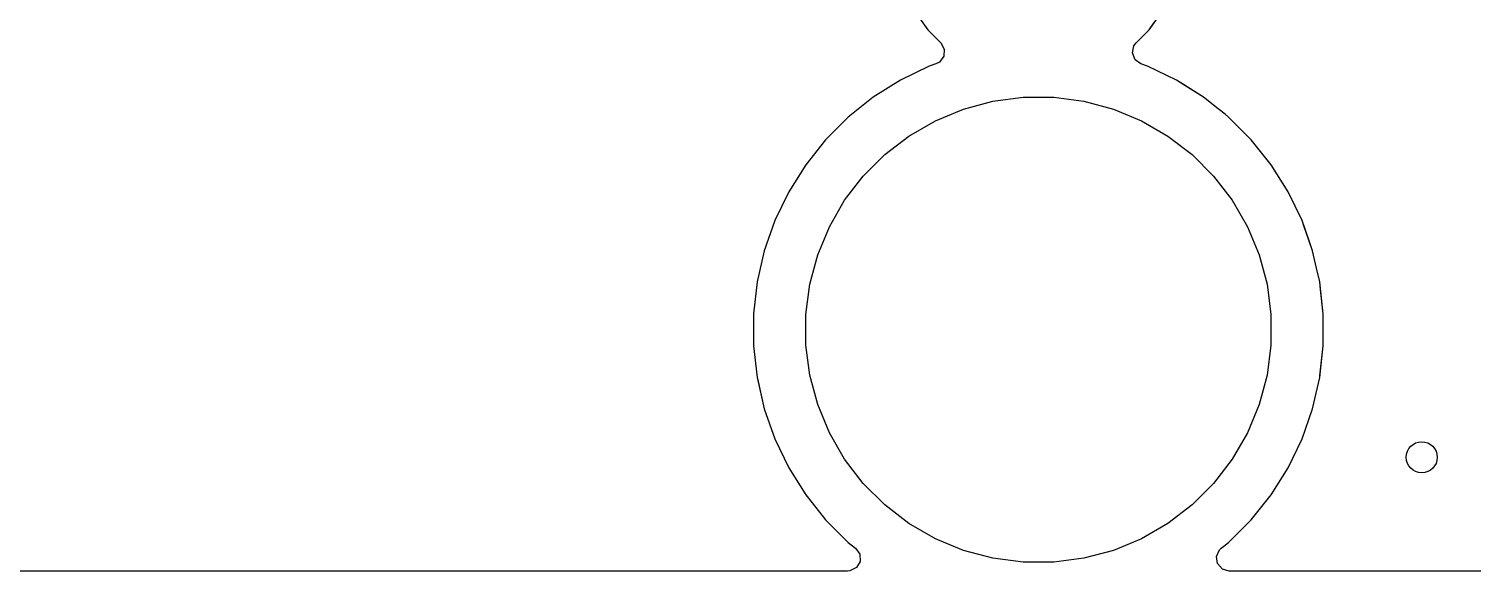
# Model space of a CAD drawing. Header units: inches. Extents: x 6.57 to 9.79, y -8.72 to -3.17.
# Drawn here: x 7.118 to 7.667, y -8.724 to -8.518 of the extents above; entities that cross this region are included whole.
import ezdxf

# ---------------------------------------------------------------- set-up
doc = ezdxf.new("R2010")
doc.units = ezdxf.units.IN
doc.header["$MEASUREMENT"] = 0
doc.layers.add('F.Cu', color=13, linetype='CONTINUOUS', true_color=0xc83434)

msp = doc.modelspace()

# ---------------------------------------------------------------- linework, layer by layer
at = {"layer": 'F.Cu', "linetype": 'CONTINUOUS'}
for p, q in [((7.45481, -8.51151), (7.45991, -8.51853)), ((7.45481, -8.51151), (7.45991, -8.51853)), ((7.45481, -8.51151), (7.45991, -8.51853)), ((7.45481, -8.51151), (7.45991, -8.51853)), ((7.54402, -8.51853), (7.54912, -8.51151)), ((7.54402, -8.51853), (7.54912, -8.51151)), ((7.54402, -8.51853), (7.54912, -8.51151)), ((7.45991, -8.51853), (7.45991, -8.51853)), ((7.45991, -8.51853), (7.46484, -8.52346)), ((7.45991, -8.51853), (7.45991, -8.51853)), ((7.45991, -8.51853), (7.46484, -8.52346)), ((7.45991, -8.51853), (7.45991, -8.51853)), ((7.45991, -8.51853), (7.46484, -8.52346)), ((7.45991, -8.51853), (7.45991, -8.51853)), ((7.45991, -8.51853), (7.46484, -8.52346)), ((7.53909, -8.52346), (7.54402, -8.51853)), ((7.53909, -8.52346), (7.54402, -8.51853)), ((7.53909, -8.52346), (7.54402, -8.51853)), ((7.53909, -8.52346), (7.54402, -8.51853)), ((7.54402, -8.51853), (7.546, -8.51581)), ((7.46484, -8.52346), (7.46616, -8.52588)), ((7.46484, -8.52346), (7.46616, -8.52588)), ((7.46484, -8.52346), (7.46616, -8.52588)), ((7.46484, -8.52346), (7.46616, -8.52588)), ((7.53821, -8.52466), (7.53909, -8.52346)), ((7.53821, -8.52466), (7.53909, -8.52346)), ((7.53821, -8.52466), (7.53909, -8.52346)), ((7.53821, -8.52466), (7.53909, -8.52346)), ((7.46596, -8.52862), (7.46431, -8.53082)), ((7.46596, -8.52862), (7.46431, -8.53082)), ((7.46596, -8.52862), (7.46431, -8.53082)), ((7.46596, -8.52862), (7.46431, -8.53082)), ((7.46616, -8.52588), (7.46596, -8.52862)), ((7.46616, -8.52588), (7.46596, -8.52862)), ((7.46616, -8.52588), (7.46596, -8.52862)), ((7.46616, -8.52588), (7.46596, -8.52862)), ((7.53768, -8.52736), (7.53821, -8.52466)), ((7.53768, -8.52736), (7.53821, -8.52466)), ((7.53768, -8.52736), (7.53821, -8.52466)), ((7.53768, -8.52736), (7.53821, -8.52466)), ((7.5387, -8.52992), (7.53768, -8.52736)), ((7.5387, -8.52992), (7.53768, -8.52736)), ((7.5387, -8.52992), (7.53768, -8.52736)), ((7.5387, -8.52992), (7.53768, -8.52736)), ((7.54093, -8.53152), (7.5387, -8.52992)), ((7.54093, -8.53152), (7.5387, -8.52992)), ((7.54093, -8.53152), (7.5387, -8.52992)), ((7.54093, -8.53152), (7.5387, -8.52992)), ((7.46046, -8.53241), (7.4495, -8.53769)), ((7.46046, -8.53241), (7.4495, -8.53769)), ((7.46046, -8.53241), (7.4495, -8.53769)), ((7.46046, -8.53241), (7.4495, -8.53769)), ((7.463, -8.53152), (7.46046, -8.53241)), ((7.463, -8.53152), (7.46046, -8.53241)), ((7.463, -8.53152), (7.46046, -8.53241)), ((7.463, -8.53152), (7.46046, -8.53241)), ((7.46046, -8.53241), (7.46046, -8.53241)), ((7.46046, -8.53241), (7.46046, -8.53241)), ((7.46046, -8.53241), (7.46046, -8.53241)), ((7.46046, -8.53241), (7.46046, -8.53241)), ((7.46431, -8.53082), (7.463, -8.53152)), ((7.46431, -8.53082), (7.463, -8.53152)), ((7.46431, -8.53082), (7.463, -8.53152)), ((7.46431, -8.53082), (7.463, -8.53152)), ((7.54347, -8.53241), (7.54093, -8.53152)), ((7.54347, -8.53241), (7.54093, -8.53152)), ((7.54347, -8.53241), (7.54093, -8.53152)), ((7.54347, -8.53241), (7.54093, -8.53152)), ((7.55443, -8.53769), (7.54347, -8.53241)), ((7.54347, -8.53241), (7.54347, -8.53241)), ((7.54347, -8.53241), (7.54347, -8.53241)), ((7.55443, -8.53769), (7.54347, -8.53241)), ((7.54347, -8.53241), (7.54347, -8.53241)), ((7.54347, -8.53241), (7.54347, -8.53241)), ((7.55443, -8.53769), (7.54347, -8.53241)), ((7.54347, -8.53241), (7.54347, -8.53241)), ((7.54347, -8.53241), (7.54347, -8.53241)), ((7.55443, -8.53769), (7.54347, -8.53241)), ((7.54347, -8.53241), (7.54347, -8.53241)), ((7.54347, -8.53241), (7.54347, -8.53241)), ((7.4495, -8.53769), (7.4392, -8.54416)), ((7.4495, -8.53769), (7.4392, -8.54416)), ((7.4495, -8.53769), (7.4392, -8.54416)), ((7.4495, -8.53769), (7.4392, -8.54416)), ((7.55761, -8.53969), (7.55443, -8.53769)), ((7.55712, -8.53938), (7.55443, -8.53769)), ((7.55761, -8.53969), (7.55443, -8.53769)), ((7.55761, -8.53969), (7.55443, -8.53769)), ((7.56473, -8.54416), (7.55712, -8.53938)), ((7.56473, -8.54416), (7.55761, -8.53969)), ((7.56473, -8.54416), (7.55761, -8.53969)), ((7.56473, -8.54416), (7.55761, -8.53969)), ((7.4392, -8.54416), (7.42969, -8.55174)), ((7.4392, -8.54416), (7.42969, -8.55174)), ((7.4392, -8.54416), (7.42969, -8.55174)), ((7.4392, -8.54416), (7.42969, -8.55174)), ((7.47349, -8.54873), (7.48468, -8.54573)), ((7.47349, -8.54873), (7.48468, -8.54573)), ((7.47349, -8.54873), (7.48468, -8.54573)), ((7.47349, -8.54873), (7.48468, -8.54573)), ((7.48468, -8.54573), (7.49617, -8.54422)), ((7.48468, -8.54573), (7.49617, -8.54422)), ((7.48468, -8.54573), (7.49617, -8.54422)), ((7.48468, -8.54573), (7.49617, -8.54422)), ((7.49617, -8.54422), (7.50776, -8.54422)), ((7.49617, -8.54422), (7.50776, -8.54422)), ((7.49617, -8.54422), (7.50776, -8.54422)), ((7.49617, -8.54422), (7.50776, -8.54422)), ((7.50776, -8.54422), (7.51925, -8.54573)), ((7.50776, -8.54422), (7.51925, -8.54573)), ((7.50776, -8.54422), (7.51925, -8.54573)), ((7.50776, -8.54422), (7.51925, -8.54573)), ((7.51925, -8.54573), (7.53044, -8.54873)), ((7.51925, -8.54573), (7.53044, -8.54873)), ((7.51925, -8.54573), (7.53044, -8.54873)), ((7.51925, -8.54573), (7.53044, -8.54873)), ((7.57028, -8.54859), (7.56473, -8.54416)), ((7.57028, -8.54859), (7.56473, -8.54416)), ((7.57028, -8.54859), (7.56473, -8.54416)), ((7.57028, -8.54859), (7.56473, -8.54416)), ((7.42969, -8.55174), (7.42109, -8.56034)), ((7.42969, -8.55174), (7.42109, -8.56034)), ((7.42969, -8.55174), (7.42109, -8.56034)), ((7.42969, -8.55174), (7.42109, -8.56034)), ((7.46279, -8.55317), (7.47349, -8.54873)), ((7.46279, -8.55317), (7.47349, -8.54873)), ((7.46279, -8.55317), (7.47349, -8.54873)), ((7.46279, -8.55317), (7.47349, -8.54873)), ((7.53044, -8.54873), (7.54114, -8.55317)), ((7.53044, -8.54873), (7.54114, -8.55317)), ((7.53044, -8.54873), (7.54114, -8.55317)), ((7.53044, -8.54873), (7.54114, -8.55317)), ((7.5729, -8.55068), (7.57028, -8.54859)), ((7.5729, -8.55068), (7.57028, -8.54859)), ((7.5729, -8.55068), (7.57028, -8.54859)), ((7.5729, -8.55068), (7.57028, -8.54859)), ((7.57424, -8.55174), (7.5729, -8.55068)), ((7.57424, -8.55174), (7.5729, -8.55068)), ((7.57424, -8.55174), (7.5729, -8.55068)), ((7.57424, -8.55174), (7.5729, -8.55068)), ((7.58284, -8.56034), (7.57424, -8.55174)), ((7.58284, -8.56034), (7.57424, -8.55174)), ((7.58284, -8.56034), (7.57424, -8.55174)), ((7.58284, -8.56034), (7.57424, -8.55174)), ((7.45275, -8.55896), (7.46279, -8.55317)), ((7.45275, -8.55896), (7.46279, -8.55317)), ((7.45275, -8.55896), (7.46279, -8.55317)), ((7.45275, -8.55896), (7.46279, -8.55317)), ((7.54114, -8.55317), (7.55118, -8.55896)), ((7.54114, -8.55317), (7.55118, -8.55896)), ((7.54114, -8.55317), (7.55118, -8.55896)), ((7.54114, -8.55317), (7.55118, -8.55896)), ((7.42109, -8.56034), (7.41351, -8.56985)), ((7.42109, -8.56034), (7.41351, -8.56985)), ((7.42109, -8.56034), (7.41351, -8.56985)), ((7.42109, -8.56034), (7.41351, -8.56985)), ((7.44356, -8.56601), (7.45275, -8.55896)), ((7.44356, -8.56601), (7.45275, -8.55896)), ((7.44356, -8.56601), (7.45275, -8.55896)), ((7.44356, -8.56601), (7.45275, -8.55896)), ((7.55118, -8.55896), (7.56037, -8.56601)), ((7.55118, -8.55896), (7.56037, -8.56601)), ((7.55118, -8.55896), (7.56037, -8.56601)), ((7.55118, -8.55896), (7.56037, -8.56601)), ((7.59042, -8.56985), (7.58284, -8.56034)), ((7.59042, -8.56985), (7.58284, -8.56034)), ((7.59042, -8.56985), (7.58284, -8.56034)), ((7.59042, -8.56985), (7.58284, -8.56034)), ((7.43537, -8.57421), (7.44356, -8.56601)), ((7.43537, -8.57421), (7.44356, -8.56601)), ((7.43537, -8.57421), (7.44356, -8.56601)), ((7.43537, -8.57421), (7.44356, -8.56601)), ((7.56037, -8.56601), (7.56857, -8.57421)), ((7.56037, -8.56601), (7.56857, -8.57421)), ((7.56037, -8.56601), (7.56857, -8.57421)), ((7.56037, -8.56601), (7.56857, -8.57421)), ((7.41351, -8.56985), (7.40704, -8.58015)), ((7.41351, -8.56985), (7.40704, -8.58015)), ((7.41351, -8.56985), (7.40704, -8.58015)), ((7.41351, -8.56985), (7.40704, -8.58015)), ((7.59689, -8.58015), (7.59042, -8.56985)), ((7.59689, -8.58015), (7.59042, -8.56985)), ((7.59689, -8.58015), (7.59042, -8.56985)), ((7.59689, -8.58015), (7.59042, -8.56985)), ((7.42831, -8.5834), (7.43537, -8.57421)), ((7.42831, -8.5834), (7.43537, -8.57421)), ((7.42831, -8.5834), (7.43537, -8.57421)), ((7.42831, -8.5834), (7.43537, -8.57421)), ((7.56857, -8.57421), (7.57562, -8.5834)), ((7.56857, -8.57421), (7.57562, -8.5834)), ((7.56857, -8.57421), (7.57562, -8.5834)), ((7.56857, -8.57421), (7.57562, -8.5834)), ((7.40704, -8.58015), (7.40176, -8.59111)), ((7.40704, -8.58015), (7.40176, -8.59111)), ((7.40704, -8.58015), (7.40176, -8.59111)), ((7.40704, -8.58015), (7.40176, -8.59111)), ((7.42252, -8.59343), (7.42831, -8.5834)), ((7.42252, -8.59343), (7.42831, -8.5834)), ((7.42252, -8.59343), (7.42831, -8.5834)), ((7.42252, -8.59343), (7.42831, -8.5834)), ((7.57562, -8.5834), (7.58141, -8.59343)), ((7.57562, -8.5834), (7.58141, -8.59343)), ((7.57562, -8.5834), (7.58141, -8.59343)), ((7.57562, -8.5834), (7.58141, -8.59343)), ((7.60217, -8.59111), (7.59689, -8.58015)), ((7.60217, -8.59111), (7.59689, -8.58015)), ((7.60217, -8.59111), (7.59689, -8.58015)), ((7.60217, -8.59111), (7.59689, -8.58015)), ((7.40176, -8.59111), (7.39775, -8.60259)), ((7.40176, -8.59111), (7.39775, -8.60259)), ((7.40176, -8.59111), (7.39775, -8.60259)), ((7.40176, -8.59111), (7.39775, -8.60259)), ((7.40176, -8.59111), (7.40176, -8.59111)), ((7.40176, -8.59111), (7.40176, -8.59111)), ((7.40176, -8.59111), (7.40176, -8.59111)), ((7.40176, -8.59111), (7.40176, -8.59111)), ((7.41808, -8.60414), (7.42252, -8.59343)), ((7.41808, -8.60414), (7.42252, -8.59343)), ((7.41808, -8.60414), (7.42252, -8.59343)), ((7.41808, -8.60414), (7.42252, -8.59343)), ((7.58141, -8.59343), (7.58585, -8.60414)), ((7.58141, -8.59343), (7.58585, -8.60414)), ((7.58141, -8.59343), (7.58585, -8.60414)), ((7.58141, -8.59343), (7.58585, -8.60414)), ((7.60486, -8.5988), (7.60217, -8.59111)), ((7.60217, -8.59111), (7.60217, -8.59111)), ((7.60288, -8.59313), (7.60217, -8.59111)), ((7.60502, -8.59926), (7.60217, -8.59111)), ((7.60486, -8.5988), (7.60217, -8.59111)), ((7.60217, -8.59111), (7.60217, -8.59111)), ((7.6058, -8.60148), (7.60288, -8.59313)), ((7.60618, -8.60259), (7.60486, -8.5988)), ((7.60618, -8.60259), (7.60486, -8.5988)), ((7.60618, -8.60259), (7.60502, -8.59926)), ((7.39775, -8.60259), (7.39504, -8.61445)), ((7.39775, -8.60259), (7.39504, -8.61445)), ((7.39775, -8.60259), (7.39504, -8.61445)), ((7.39775, -8.60259), (7.39504, -8.61445)), ((7.39775, -8.60259), (7.39775, -8.60259)), ((7.39775, -8.60259), (7.39775, -8.60259)), ((7.39775, -8.60259), (7.39775, -8.60259)), ((7.39775, -8.60259), (7.39775, -8.60259)), ((7.41508, -8.61533), (7.41808, -8.60414)), ((7.41508, -8.61533), (7.41808, -8.60414)), ((7.41508, -8.61533), (7.41808, -8.60414)), ((7.41508, -8.61533), (7.41808, -8.60414)), ((7.58585, -8.60414), (7.58885, -8.61533)), ((7.58585, -8.60414), (7.58885, -8.61533)), ((7.58585, -8.60414), (7.58885, -8.61533)), ((7.58585, -8.60414), (7.58885, -8.61533)), ((7.60618, -8.60259), (7.6058, -8.60148)), ((7.60768, -8.60914), (7.60618, -8.60259)), ((7.60768, -8.60914), (7.60618, -8.60259)), ((7.60768, -8.60914), (7.60618, -8.60259)), ((7.60768, -8.60914), (7.60618, -8.60259)), ((7.60889, -8.61445), (7.60768, -8.60914)), ((7.60889, -8.61445), (7.60768, -8.60914)), ((7.60889, -8.61445), (7.60768, -8.60914)), ((7.60889, -8.61445), (7.60768, -8.60914)), ((7.39504, -8.61445), (7.39368, -8.62653)), ((7.39504, -8.61445), (7.39368, -8.62653)), ((7.39504, -8.61445), (7.39368, -8.62653)), ((7.39504, -8.61445), (7.39368, -8.62653)), ((7.39504, -8.61445), (7.39504, -8.61445)), ((7.39504, -8.61445), (7.39504, -8.61445)), ((7.39504, -8.61445), (7.39504, -8.61445)), ((7.39504, -8.61445), (7.39504, -8.61445)), ((7.41357, -8.62682), (7.41508, -8.61533)), ((7.41357, -8.62682), (7.41508, -8.61533)), ((7.41357, -8.62682), (7.41508, -8.61533)), ((7.41357, -8.62682), (7.41508, -8.61533)), ((7.58885, -8.61533), (7.59036, -8.62682)), ((7.58885, -8.61533), (7.59036, -8.62682)), ((7.58885, -8.61533), (7.59036, -8.62682)), ((7.58885, -8.61533), (7.59036, -8.62682)), ((7.60921, -8.61729), (7.60889, -8.61445)), ((7.60889, -8.61445), (7.60889, -8.61445)), ((7.60917, -8.61688), (7.60889, -8.61445)), ((7.60889, -8.61445), (7.60889, -8.61445)), ((7.60921, -8.61729), (7.60889, -8.61445)), ((7.60889, -8.61445), (7.60889, -8.61445)), ((7.61025, -8.62653), (7.60889, -8.61445)), ((7.60889, -8.61445), (7.60889, -8.61445)), ((7.61025, -8.62653), (7.60917, -8.61688)), ((7.61025, -8.62653), (7.60921, -8.61729)), ((7.61025, -8.62653), (7.60921, -8.61729)), ((7.39368, -8.62653), (7.39368, -8.63869)), ((7.39368, -8.62653), (7.39368, -8.63869)), ((7.39368, -8.62653), (7.39368, -8.63869)), ((7.39368, -8.62653), (7.39368, -8.63869)), ((7.41357, -8.63841), (7.41357, -8.62682)), ((7.41357, -8.63841), (7.41357, -8.62682)), ((7.41357, -8.63841), (7.41357, -8.62682)), ((7.41357, -8.63841), (7.41357, -8.62682)), ((7.59036, -8.62682), (7.59036, -8.63841)), ((7.59036, -8.62682), (7.59036, -8.63841)), ((7.59036, -8.62682), (7.59036, -8.63841)), ((7.59036, -8.62682), (7.59036, -8.63841)), ((7.61025, -8.63869), (7.61025, -8.62653)), ((7.61025, -8.63869), (7.61025, -8.62653)), ((7.61025, -8.63869), (7.61025, -8.62653)), ((7.61025, -8.63869), (7.61025, -8.62653)), ((7.61025, -8.62653), (7.61025, -8.62653)), ((7.39368, -8.63869), (7.39504, -8.65078)), ((7.39368, -8.63869), (7.39504, -8.65078)), ((7.39368, -8.63869), (7.39504, -8.65078)), ((7.39368, -8.63869), (7.39504, -8.65078)), ((7.41508, -8.64989), (7.41357, -8.63841)), ((7.41508, -8.64989), (7.41357, -8.63841)), ((7.41508, -8.64989), (7.41357, -8.63841)), ((7.41508, -8.64989), (7.41357, -8.63841)), ((7.59036, -8.63841), (7.58885, -8.64989)), ((7.59036, -8.63841), (7.58885, -8.64989)), ((7.59036, -8.63841), (7.58885, -8.64989)), ((7.59036, -8.63841), (7.58885, -8.64989)), ((7.60889, -8.65078), (7.61025, -8.63869)), ((7.60889, -8.65078), (7.61025, -8.63869)), ((7.60896, -8.65013), (7.61025, -8.63869)), ((7.60972, -8.6434), (7.61025, -8.63869)), ((7.61025, -8.63869), (7.61025, -8.63869)), ((7.60889, -8.65078), (7.60972, -8.6434)), ((7.41808, -8.66109), (7.41508, -8.64989)), ((7.41808, -8.66109), (7.41508, -8.64989)), ((7.41808, -8.66109), (7.41508, -8.64989)), ((7.41808, -8.66109), (7.41508, -8.64989)), ((7.58885, -8.64989), (7.58585, -8.66109)), ((7.58885, -8.64989), (7.58585, -8.66109)), ((7.58885, -8.64989), (7.58585, -8.66109)), ((7.58885, -8.64989), (7.58585, -8.66109)), ((7.60889, -8.65078), (7.60896, -8.65013)), ((7.39504, -8.65078), (7.39504, -8.65078)), ((7.39504, -8.65078), (7.39775, -8.66264)), ((7.39504, -8.65078), (7.39504, -8.65078)), ((7.39504, -8.65078), (7.39775, -8.66264)), ((7.39504, -8.65078), (7.39504, -8.65078)), ((7.39504, -8.65078), (7.39775, -8.66264)), ((7.39504, -8.65078), (7.39504, -8.65078)), ((7.39504, -8.65078), (7.39504, -8.65078)), ((7.39504, -8.65078), (7.39514, -8.6512)), ((7.39514, -8.6512), (7.39775, -8.66264)), ((7.60618, -8.66264), (7.60889, -8.65078)), ((7.60618, -8.66264), (7.60889, -8.65078)), ((7.60618, -8.66264), (7.60889, -8.65078)), ((7.60618, -8.66264), (7.60889, -8.65078)), ((7.60889, -8.65078), (7.60889, -8.65078)), ((7.42252, -8.67179), (7.41808, -8.66109)), ((7.42252, -8.67179), (7.41808, -8.66109)), ((7.42252, -8.67179), (7.41808, -8.66109)), ((7.42252, -8.67179), (7.41808, -8.66109)), ((7.58585, -8.66109), (7.58141, -8.67179)), ((7.58585, -8.66109), (7.58141, -8.67179)), ((7.58585, -8.66109), (7.58141, -8.67179)), ((7.58585, -8.66109), (7.58141, -8.67179)), ((7.39775, -8.66264), (7.39775, -8.66264)), ((7.39775, -8.66264), (7.40176, -8.67412)), ((7.39775, -8.66264), (7.39775, -8.66264)), ((7.39775, -8.66264), (7.40176, -8.67412)), ((7.39775, -8.66264), (7.39775, -8.66264)), ((7.39775, -8.66264), (7.40176, -8.67412)), ((7.39775, -8.66264), (7.39775, -8.66264)), ((7.39775, -8.66264), (7.40176, -8.67412)), ((7.60217, -8.67412), (7.60618, -8.66264)), ((7.60217, -8.67412), (7.60618, -8.66264)), ((7.60217, -8.67412), (7.60618, -8.66264)), ((7.60217, -8.67412), (7.60618, -8.66264)), ((7.42831, -8.68183), (7.42252, -8.67179)), ((7.42831, -8.68183), (7.42252, -8.67179)), ((7.42831, -8.68183), (7.42252, -8.67179)), ((7.42831, -8.68183), (7.42252, -8.67179)), ((7.58141, -8.67179), (7.57562, -8.68183)), ((7.58141, -8.67179), (7.57562, -8.68183)), ((7.58141, -8.67179), (7.57562, -8.68183)), ((7.58141, -8.67179), (7.57562, -8.68183)), ((7.40176, -8.67412), (7.40176, -8.67412)), ((7.40176, -8.67412), (7.40704, -8.68508)), ((7.40176, -8.67412), (7.40176, -8.67412)), ((7.40176, -8.67412), (7.40704, -8.68508)), ((7.40176, -8.67412), (7.40176, -8.67412)), ((7.40176, -8.67412), (7.40704, -8.68508)), ((7.40176, -8.67412), (7.40176, -8.67412)), ((7.40176, -8.67412), (7.40704, -8.68508)), ((7.59689, -8.68508), (7.60217, -8.67412)), ((7.59689, -8.68508), (7.60217, -8.67412)), ((7.59689, -8.68508), (7.60217, -8.67412)), ((7.59689, -8.68508), (7.60217, -8.67412)), ((7.43537, -8.69102), (7.42831, -8.68183)), ((7.43537, -8.69102), (7.42831, -8.68183)), ((7.43537, -8.69102), (7.42831, -8.68183)), ((7.43537, -8.69102), (7.42831, -8.68183)), ((7.57562, -8.68183), (7.56857, -8.69102)), ((7.57562, -8.68183), (7.56857, -8.69102)), ((7.57562, -8.68183), (7.56857, -8.69102)), ((7.57562, -8.68183), (7.56857, -8.69102)), ((7.40704, -8.68508), (7.40704, -8.68508)), ((7.40704, -8.68508), (7.41351, -8.69537)), ((7.40704, -8.68508), (7.40704, -8.68508)), ((7.40704, -8.68508), (7.41351, -8.69537)), ((7.40704, -8.68508), (7.40704, -8.68508)), ((7.40704, -8.68508), (7.41351, -8.69537)), ((7.40704, -8.68508), (7.40704, -8.68508)), ((7.40704, -8.68508), (7.41351, -8.69537)), ((7.59042, -8.69537), (7.59689, -8.68508)), ((7.59042, -8.69537), (7.59689, -8.68508)), ((7.59042, -8.69537), (7.59689, -8.68508)), ((7.59042, -8.69537), (7.59689, -8.68508)), ((7.44356, -8.69921), (7.43537, -8.69102)), ((7.44356, -8.69921), (7.43537, -8.69102)), ((7.44356, -8.69921), (7.43537, -8.69102)), ((7.44356, -8.69921), (7.43537, -8.69102)), ((7.56857, -8.69102), (7.56037, -8.69921)), ((7.56857, -8.69102), (7.56037, -8.69921)), ((7.56857, -8.69102), (7.56037, -8.69921)), ((7.56857, -8.69102), (7.56037, -8.69921)), ((7.41351, -8.69537), (7.41597, -8.69846)), ((7.41351, -8.69537), (7.41597, -8.69846)), ((7.41351, -8.69537), (7.41597, -8.69846)), ((7.41351, -8.69537), (7.41597, -8.69846)), ((7.41597, -8.69846), (7.42109, -8.70488)), ((7.41597, -8.69846), (7.42109, -8.70488)), ((7.41597, -8.69846), (7.42109, -8.70488)), ((7.41597, -8.69846), (7.42109, -8.70488)), ((7.45275, -8.70627), (7.44356, -8.69921)), ((7.45275, -8.70627), (7.44356, -8.69921)), ((7.45275, -8.70627), (7.44356, -8.69921)), ((7.45275, -8.70627), (7.44356, -8.69921)), ((7.56037, -8.69921), (7.55118, -8.70627)), ((7.56037, -8.69921), (7.55118, -8.70627)), ((7.56037, -8.69921), (7.55118, -8.70627)), ((7.56037, -8.69921), (7.55118, -8.70627)), ((7.58284, -8.70488), (7.59042, -8.69537)), ((7.58284, -8.70488), (7.59042, -8.69537)), ((7.58284, -8.70488), (7.59042, -8.69537)), ((7.58284, -8.70488), (7.59042, -8.69537)), ((7.42109, -8.70488), (7.42969, -8.71348)), ((7.42109, -8.70488), (7.42969, -8.71348)), ((7.42109, -8.70488), (7.42969, -8.71348)), ((7.42109, -8.70488), (7.42969, -8.71348)), ((7.57424, -8.71348), (7.58284, -8.70488)), ((7.57424, -8.71348), (7.58284, -8.70488)), ((7.57424, -8.71348), (7.58284, -8.70488)), ((7.57424, -8.71348), (7.58284, -8.70488)), ((7.46279, -8.71206), (7.45275, -8.70627)), ((7.46279, -8.71206), (7.45275, -8.70627)), ((7.46279, -8.71206), (7.45275, -8.70627)), ((7.46279, -8.71206), (7.45275, -8.70627)), ((7.55118, -8.70627), (7.54114, -8.71206)), ((7.55118, -8.70627), (7.54114, -8.71206)), ((7.55118, -8.70627), (7.54114, -8.71206)), ((7.55118, -8.70627), (7.54114, -8.71206)), ((7.42969, -8.71348), (7.43246, -8.71569)), ((7.42969, -8.71348), (7.43246, -8.71569)), ((7.42969, -8.71348), (7.43246, -8.71569)), ((7.42969, -8.71348), (7.43246, -8.71569)), ((7.43246, -8.71569), (7.43404, -8.71794)), ((7.43246, -8.71569), (7.43404, -8.71794)), ((7.43246, -8.71569), (7.43404, -8.71794)), ((7.43246, -8.71569), (7.43404, -8.71794)), ((7.47349, -8.71649), (7.46279, -8.71206)), ((7.47349, -8.71649), (7.46279, -8.71206)), ((7.47349, -8.71649), (7.46279, -8.71206)), ((7.47349, -8.71649), (7.46279, -8.71206)), ((7.48468, -8.71949), (7.47349, -8.71649)), ((7.48468, -8.71949), (7.47349, -8.71649)), ((7.48468, -8.71949), (7.47349, -8.71649)), ((7.48468, -8.71949), (7.47349, -8.71649)), ((7.53044, -8.71649), (7.51925, -8.71949)), ((7.53044, -8.71649), (7.51925, -8.71949)), ((7.53044, -8.71649), (7.51925, -8.71949)), ((7.53044, -8.71649), (7.51925, -8.71949)), ((7.54114, -8.71206), (7.53044, -8.71649)), ((7.54114, -8.71206), (7.53044, -8.71649)), ((7.54114, -8.71206), (7.53044, -8.71649)), ((7.54114, -8.71206), (7.53044, -8.71649)), ((7.56968, -8.71881), (7.57082, -8.71631)), ((7.56968, -8.71881), (7.57082, -8.71631)), ((7.56968, -8.71881), (7.57082, -8.71631)), ((7.56968, -8.71881), (7.57082, -8.71631)), ((7.57082, -8.71631), (7.57147, -8.71569)), ((7.57082, -8.71631), (7.57147, -8.71569)), ((7.57082, -8.71631), (7.57147, -8.71569)), ((7.57082, -8.71631), (7.57147, -8.71569)), ((7.57147, -8.71569), (7.57246, -8.7149)), ((7.57147, -8.71569), (7.57246, -8.7149)), ((7.57147, -8.71569), (7.57246, -8.7149)), ((7.57147, -8.71569), (7.57246, -8.7149)), ((7.57246, -8.7149), (7.57424, -8.71348)), ((7.57246, -8.7149), (7.57424, -8.71348)), ((7.57246, -8.7149), (7.57424, -8.71348)), ((7.57246, -8.7149), (7.57424, -8.71348)), ((7.43416, -8.72069), (7.43276, -8.72306)), ((7.43416, -8.72069), (7.43276, -8.72306)), ((7.43416, -8.72069), (7.43276, -8.72306)), ((7.43416, -8.72069), (7.43276, -8.72306)), ((7.43404, -8.71794), (7.43416, -8.72069)), ((7.43404, -8.71794), (7.43416, -8.72069)), ((7.43404, -8.71794), (7.43416, -8.72069)), ((7.43404, -8.71794), (7.43416, -8.72069)), ((7.49617, -8.72101), (7.48468, -8.71949)), ((7.49617, -8.72101), (7.48468, -8.71949)), ((7.49617, -8.72101), (7.48468, -8.71949)), ((7.49617, -8.72101), (7.48468, -8.71949)), ((7.50776, -8.72101), (7.49617, -8.72101)), ((7.50776, -8.72101), (7.49617, -8.72101)), ((7.50776, -8.72101), (7.49617, -8.72101)), ((7.50776, -8.72101), (7.49617, -8.72101)), ((7.51925, -8.71949), (7.50776, -8.72101)), ((7.51925, -8.71949), (7.50776, -8.72101)), ((7.51925, -8.71949), (7.50776, -8.72101)), ((7.51925, -8.71949), (7.50776, -8.72101)), ((7.57007, -8.72154), (7.56968, -8.71881)), ((7.57007, -8.72154), (7.56968, -8.71881)), ((7.57007, -8.72154), (7.56968, -8.71881)), ((7.57007, -8.72154), (7.56968, -8.71881)), ((7.57187, -8.72361), (7.57007, -8.72154)), ((7.57187, -8.72361), (7.57007, -8.72154)), ((7.57187, -8.72361), (7.57007, -8.72154)), ((7.57187, -8.72361), (7.57007, -8.72154)), ((7.42942, -8.72439), (7.02806, -8.72439)), ((7.42942, -8.72439), (7.02806, -8.72439)), ((7.42942, -8.72439), (7.02806, -8.72439)), ((7.42942, -8.72439), (7.02806, -8.72439)), ((7.43031, -8.72431), (7.42942, -8.72439)), ((7.43031, -8.72431), (7.42942, -8.72439)), ((7.43031, -8.72431), (7.42942, -8.72439)), ((7.43031, -8.72431), (7.42942, -8.72439)), ((7.43276, -8.72306), (7.43031, -8.72431)), ((7.43276, -8.72306), (7.43031, -8.72431)), ((7.43276, -8.72306), (7.43031, -8.72431)), ((7.43276, -8.72306), (7.43031, -8.72431)), ((7.57451, -8.72439), (7.57187, -8.72361)), ((7.57451, -8.72439), (7.57187, -8.72361)), ((7.57451, -8.72439), (7.57187, -8.72361)), ((7.57451, -8.72439), (7.57187, -8.72361)), ((9.64416, -8.72439), (7.57451, -8.72439)), ((8.04925, -8.72439), (7.57451, -8.72439)), ((9.64416, -8.72439), (7.57451, -8.72439)), ((9.64416, -8.72439), (7.57451, -8.72439))]:
    msp.add_line(p, q, dxfattribs=at)
at = {"layer": 'F.Cu'}
msp.add_circle((7.64764, -8.6811), 0.00591, dxfattribs=at)
msp.add_circle((7.64764, -8.6811), 0.00591, dxfattribs=at)
msp.add_circle((7.64764, -8.6811), 0.00591, dxfattribs=at)
msp.add_circle((7.64764, -8.6811), 0.00591, dxfattribs=at)

doc.saveas('drawing.dxf')
